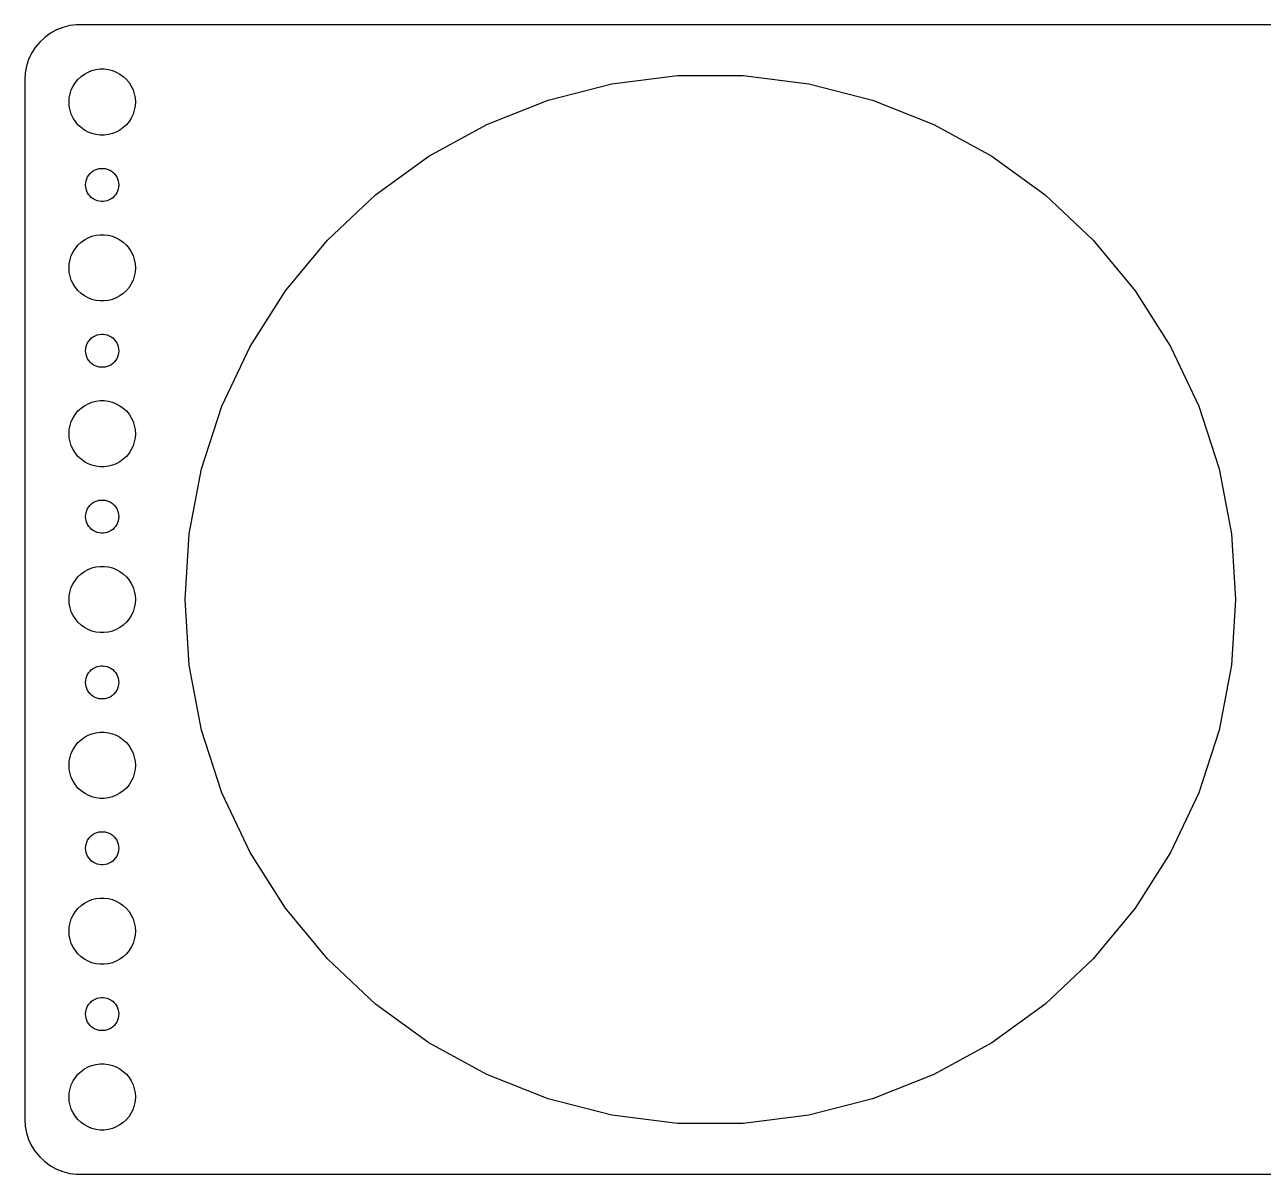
# Model space of a CAD drawing. Header units: metres. Extents: x -112 to 112, y -52 to 52.
# Drawn here: x -112 to 0, y -52 to 52 of the extents above; entities that cross this region are included whole.
import ezdxf

# ---------------------------------------------------------------- set-up
doc = ezdxf.new("R2010")
doc.units = ezdxf.units.M

msp = doc.modelspace()

# ---------------------------------------------------------------- linework, layer by layer
for p, q in [((-109.129, 51.5241), (-109.679, 51.2216)), ((-108.545, 51.7553), (-109.129, 51.5241)), ((-107.937, 51.9114), (-108.545, 51.7553)), ((-107.314, 51.9901), (-107.937, 51.9114)), ((107.314, 51.9901), (-107.314, 51.9901)), ((-110.645, 50.4227), (-111.045, 49.9389)), ((-110.187, 50.8526), (-110.645, 50.4227)), ((-109.679, 51.2216), (-110.187, 50.8526)), ((-111.382, 49.4088), (-111.649, 48.8406)), ((-111.045, 49.9389), (-111.382, 49.4088)), ((-111.843, 48.2434), (-111.961, 47.6267)), ((-111.649, 48.8406), (-111.843, 48.2434)), ((-111.961, 47.6267), (-112, 47)), ((-107.427, 46.7634), (-107.187, 47.0536)), ((-107.187, 47.0536), (-106.912, 47.3115)), ((-106.912, 47.3115), (-106.607, 47.533)), ((-106.607, 47.533), (-106.277, 47.7145)), ((-106.277, 47.7145), (-105.927, 47.8532)), ((-105.927, 47.8532), (-105.562, 47.9469)), ((-105.562, 47.9469), (-105.188, 47.9941)), ((-105.188, 47.9941), (-104.812, 47.9941)), ((-104.812, 47.9941), (-104.438, 47.9469)), ((-104.438, 47.9469), (-104.073, 47.8532)), ((-104.073, 47.8532), (-103.723, 47.7145)), ((-103.723, 47.7145), (-103.393, 47.533)), ((-103.393, 47.533), (-103.088, 47.3115)), ((-103.088, 47.3115), (-102.813, 47.0536)), ((-102.813, 47.0536), (-102.573, 46.7634)), ((-58.9006, 46.6586), (-52.9825, 47.4063)), ((-52.9825, 47.4063), (-47.0174, 47.4063)), ((-47.0174, 47.4063), (-41.0994, 46.6586)), ((-112, 47), (-112, -47)), ((-107.906, 45.7461), (-107.789, 46.1044)), ((-107.789, 46.1044), (-107.629, 46.4453)), ((-107.629, 46.4453), (-107.427, 46.7634)), ((-102.573, 46.7634), (-102.371, 46.4453)), ((-102.371, 46.4453), (-102.211, 46.1044)), ((-102.211, 46.1044), (-102.094, 45.7461)), ((-64.6783, 45.1752), (-58.9006, 46.6586)), ((-41.0994, 46.6586), (-35.3217, 45.1752)), ((-108, 45), (-107.976, 45.376)), ((-107.976, 44.624), (-108, 45)), ((-107.976, 45.376), (-107.906, 45.7461)), ((-102.094, 45.7461), (-102.024, 45.376)), ((-102.024, 45.376), (-102, 45)), ((-102, 45), (-102.024, 44.624)), ((-70.2245, 42.9793), (-64.6783, 45.1752)), ((-35.3217, 45.1752), (-29.7755, 42.9793)), ((-107.906, 44.2539), (-107.976, 44.624)), ((-107.789, 43.8956), (-107.906, 44.2539)), ((-107.629, 43.5547), (-107.789, 43.8956)), ((-102.211, 43.8956), (-102.371, 43.5547)), ((-102.094, 44.2539), (-102.211, 43.8956)), ((-102.024, 44.624), (-102.094, 44.2539)), ((-107.427, 43.2366), (-107.629, 43.5547)), ((-107.187, 42.9464), (-107.427, 43.2366)), ((-106.912, 42.6885), (-107.187, 42.9464)), ((-106.607, 42.467), (-106.912, 42.6885)), ((-103.088, 42.6885), (-103.393, 42.467)), ((-102.813, 42.9464), (-103.088, 42.6885)), ((-102.573, 43.2366), (-102.813, 42.9464)), ((-102.371, 43.5547), (-102.573, 43.2366)), ((-75.4518, 40.1056), (-70.2245, 42.9793)), ((-29.7755, 42.9793), (-24.5482, 40.1056)), ((-106.277, 42.2855), (-106.607, 42.467)), ((-105.927, 42.1468), (-106.277, 42.2855)), ((-105.562, 42.0531), (-105.927, 42.1468)), ((-105.188, 42.0059), (-105.562, 42.0531)), ((-104.812, 42.0059), (-105.188, 42.0059)), ((-104.438, 42.0531), (-104.812, 42.0059)), ((-104.073, 42.1468), (-104.438, 42.0531)), ((-103.723, 42.2855), (-104.073, 42.1468)), ((-103.393, 42.467), (-103.723, 42.2855)), ((-80.2776, 36.5994), (-75.4518, 40.1056)), ((-24.5482, 40.1056), (-19.7224, 36.5994)), ((-106.395, 38.0522), (-106.314, 38.2226)), ((-106.314, 38.2226), (-106.214, 38.3817)), ((-106.214, 38.3817), (-106.093, 38.5268)), ((-106.093, 38.5268), (-105.956, 38.6558)), ((-105.956, 38.6558), (-105.804, 38.7665)), ((-105.804, 38.7665), (-105.639, 38.8572)), ((-105.639, 38.8572), (-105.464, 38.9266)), ((-105.464, 38.9266), (-105.281, 38.9734)), ((-105.281, 38.9734), (-105.094, 38.997)), ((-105.094, 38.997), (-104.906, 38.997)), ((-104.906, 38.997), (-104.719, 38.9734)), ((-104.719, 38.9734), (-104.536, 38.9266)), ((-104.536, 38.9266), (-104.361, 38.8572)), ((-104.361, 38.8572), (-104.196, 38.7665)), ((-104.196, 38.7665), (-104.044, 38.6558)), ((-104.044, 38.6558), (-103.907, 38.5268)), ((-103.907, 38.5268), (-103.786, 38.3817)), ((-103.786, 38.3817), (-103.686, 38.2226)), ((-103.686, 38.2226), (-103.605, 38.0522)), ((-106.5, 37.5), (-106.488, 37.688)), ((-106.488, 37.312), (-106.5, 37.5)), ((-106.488, 37.688), (-106.453, 37.873)), ((-106.453, 37.127), (-106.488, 37.312)), ((-106.453, 37.873), (-106.395, 38.0522)), ((-106.395, 36.9478), (-106.453, 37.127)), ((-103.605, 38.0522), (-103.547, 37.873)), ((-103.547, 37.127), (-103.605, 36.9478)), ((-103.547, 37.873), (-103.512, 37.688)), ((-103.512, 37.312), (-103.547, 37.127)), ((-103.512, 37.688), (-103.5, 37.5)), ((-103.5, 37.5), (-103.512, 37.312)), ((-106.314, 36.7774), (-106.395, 36.9478)), ((-106.214, 36.6183), (-106.314, 36.7774)), ((-106.093, 36.4732), (-106.214, 36.6183)), ((-105.956, 36.3442), (-106.093, 36.4732)), ((-105.804, 36.2335), (-105.956, 36.3442)), ((-105.639, 36.1428), (-105.804, 36.2335)), ((-105.464, 36.0734), (-105.639, 36.1428)), ((-105.281, 36.0266), (-105.464, 36.0734)), ((-105.094, 36.003), (-105.281, 36.0266)), ((-104.906, 36.003), (-105.094, 36.003)), ((-104.719, 36.0266), (-104.906, 36.003)), ((-104.536, 36.0734), (-104.719, 36.0266)), ((-104.361, 36.1428), (-104.536, 36.0734)), ((-104.196, 36.2335), (-104.361, 36.1428)), ((-104.044, 36.3442), (-104.196, 36.2335)), ((-103.907, 36.4732), (-104.044, 36.3442)), ((-103.786, 36.6183), (-103.907, 36.4732)), ((-103.686, 36.7774), (-103.786, 36.6183)), ((-103.605, 36.9478), (-103.686, 36.7774)), ((-84.626, 32.516), (-80.2776, 36.5994)), ((-19.7224, 36.5994), (-15.374, 32.516)), ((-106.912, 32.3115), (-106.607, 32.533)), ((-106.607, 32.533), (-106.277, 32.7145)), ((-106.277, 32.7145), (-105.927, 32.8532)), ((-105.927, 32.8532), (-105.562, 32.9469)), ((-105.562, 32.9469), (-105.188, 32.9941)), ((-105.188, 32.9941), (-104.812, 32.9941)), ((-104.812, 32.9941), (-104.438, 32.9469)), ((-104.438, 32.9469), (-104.073, 32.8532)), ((-104.073, 32.8532), (-103.723, 32.7145)), ((-103.723, 32.7145), (-103.393, 32.533)), ((-103.393, 32.533), (-103.088, 32.3115)), ((-88.4283, 27.9198), (-84.626, 32.516)), ((-15.374, 32.516), (-11.5717, 27.9198)), ((-107.789, 31.1044), (-107.629, 31.4453)), ((-107.629, 31.4453), (-107.427, 31.7634)), ((-107.427, 31.7634), (-107.187, 32.0536)), ((-107.187, 32.0536), (-106.912, 32.3115)), ((-103.088, 32.3115), (-102.813, 32.0536)), ((-102.813, 32.0536), (-102.573, 31.7634)), ((-102.573, 31.7634), (-102.371, 31.4453)), ((-102.371, 31.4453), (-102.211, 31.1044)), ((-108, 30), (-107.976, 30.376)), ((-107.976, 30.376), (-107.906, 30.7461)), ((-107.906, 30.7461), (-107.789, 31.1044)), ((-102.211, 31.1044), (-102.094, 30.7461)), ((-102.094, 30.7461), (-102.024, 30.376)), ((-102.024, 30.376), (-102, 30)), ((-107.976, 29.624), (-108, 30)), ((-107.906, 29.2539), (-107.976, 29.624)), ((-107.789, 28.8956), (-107.906, 29.2539)), ((-102.094, 29.2539), (-102.211, 28.8956)), ((-102.024, 29.624), (-102.094, 29.2539)), ((-102, 30), (-102.024, 29.624)), ((-107.629, 28.5547), (-107.789, 28.8956)), ((-107.427, 28.2366), (-107.629, 28.5547)), ((-107.187, 27.9464), (-107.427, 28.2366)), ((-102.573, 28.2366), (-102.813, 27.9464)), ((-102.371, 28.5547), (-102.573, 28.2366)), ((-102.211, 28.8956), (-102.371, 28.5547)), ((-106.912, 27.6884), (-107.187, 27.9464)), ((-106.607, 27.467), (-106.912, 27.6884)), ((-106.277, 27.2855), (-106.607, 27.467)), ((-105.927, 27.1468), (-106.277, 27.2855)), ((-105.562, 27.0531), (-105.927, 27.1468)), ((-105.188, 27.0059), (-105.562, 27.0531)), ((-104.812, 27.0059), (-105.188, 27.0059)), ((-104.438, 27.0531), (-104.812, 27.0059)), ((-104.073, 27.1468), (-104.438, 27.0531)), ((-103.723, 27.2855), (-104.073, 27.1468)), ((-103.393, 27.467), (-103.723, 27.2855)), ((-103.088, 27.6884), (-103.393, 27.467)), ((-102.813, 27.9464), (-103.088, 27.6884)), ((-91.6246, 22.8833), (-88.4283, 27.9198)), ((-11.5717, 27.9198), (-8.37543, 22.8833)), ((-106.214, 23.3817), (-106.093, 23.5268)), ((-106.093, 23.5268), (-105.956, 23.6558)), ((-105.956, 23.6558), (-105.804, 23.7665)), ((-105.804, 23.7665), (-105.639, 23.8572)), ((-105.639, 23.8572), (-105.464, 23.9266)), ((-105.464, 23.9266), (-105.281, 23.9734)), ((-105.281, 23.9734), (-105.094, 23.997)), ((-105.094, 23.997), (-104.906, 23.997)), ((-104.906, 23.997), (-104.719, 23.9734)), ((-104.719, 23.9734), (-104.536, 23.9266)), ((-104.536, 23.9266), (-104.361, 23.8572)), ((-104.361, 23.8572), (-104.196, 23.7665)), ((-104.196, 23.7665), (-104.044, 23.6558)), ((-104.044, 23.6558), (-103.907, 23.5268)), ((-103.907, 23.5268), (-103.786, 23.3817)), ((-106.5, 22.5), (-106.488, 22.688)), ((-106.488, 22.312), (-106.5, 22.5)), ((-106.488, 22.688), (-106.453, 22.873)), ((-106.453, 22.873), (-106.395, 23.0522)), ((-106.395, 23.0522), (-106.314, 23.2226)), ((-106.314, 23.2226), (-106.214, 23.3817)), ((-103.786, 23.3817), (-103.686, 23.2226)), ((-103.686, 23.2226), (-103.605, 23.0522)), ((-103.605, 23.0522), (-103.547, 22.873)), ((-103.547, 22.873), (-103.512, 22.688)), ((-103.512, 22.688), (-103.5, 22.5)), ((-103.5, 22.5), (-103.512, 22.312)), ((-94.1644, 17.4859), (-91.6246, 22.8833)), ((-8.37543, 22.8833), (-5.8356, 17.4859)), ((-106.453, 22.127), (-106.488, 22.312)), ((-106.395, 21.9478), (-106.453, 22.127)), ((-106.314, 21.7774), (-106.395, 21.9478)), ((-106.214, 21.6183), (-106.314, 21.7774)), ((-106.093, 21.4732), (-106.214, 21.6183)), ((-105.956, 21.3442), (-106.093, 21.4732)), ((-105.804, 21.2335), (-105.956, 21.3442)), ((-104.044, 21.3442), (-104.196, 21.2335)), ((-103.907, 21.4732), (-104.044, 21.3442)), ((-103.786, 21.6183), (-103.907, 21.4732)), ((-103.686, 21.7774), (-103.786, 21.6183)), ((-103.605, 21.9478), (-103.686, 21.7774)), ((-103.547, 22.127), (-103.605, 21.9478)), ((-103.512, 22.312), (-103.547, 22.127)), ((-105.639, 21.1427), (-105.804, 21.2335)), ((-105.464, 21.0734), (-105.639, 21.1427)), ((-105.281, 21.0266), (-105.464, 21.0734)), ((-105.094, 21.003), (-105.281, 21.0266)), ((-104.906, 21.003), (-105.094, 21.003)), ((-104.719, 21.0266), (-104.906, 21.003)), ((-104.536, 21.0734), (-104.719, 21.0266)), ((-104.361, 21.1427), (-104.536, 21.0734)), ((-104.196, 21.2335), (-104.361, 21.1427)), ((-105.927, 17.8532), (-105.562, 17.9469)), ((-105.562, 17.9469), (-105.188, 17.9941)), ((-105.188, 17.9941), (-104.812, 17.9941)), ((-104.812, 17.9941), (-104.438, 17.9469)), ((-104.438, 17.9469), (-104.073, 17.8532)), ((-107.427, 16.7634), (-107.187, 17.0536)), ((-107.187, 17.0536), (-106.912, 17.3115)), ((-106.912, 17.3115), (-106.607, 17.533)), ((-106.607, 17.533), (-106.277, 17.7145)), ((-106.277, 17.7145), (-105.927, 17.8532)), ((-104.073, 17.8532), (-103.723, 17.7145)), ((-103.723, 17.7145), (-103.393, 17.533)), ((-103.393, 17.533), (-103.088, 17.3115)), ((-103.088, 17.3115), (-102.813, 17.0536)), ((-102.813, 17.0536), (-102.573, 16.7634)), ((-96.0077, 11.8128), (-94.1644, 17.4859)), ((-5.8356, 17.4859), (-3.99229, 11.8128)), ((-107.976, 15.376), (-107.906, 15.7461)), ((-107.906, 15.7461), (-107.789, 16.1044)), ((-107.789, 16.1044), (-107.629, 16.4453)), ((-107.629, 16.4453), (-107.427, 16.7634)), ((-102.573, 16.7634), (-102.371, 16.4453)), ((-102.371, 16.4453), (-102.211, 16.1044)), ((-102.211, 16.1044), (-102.094, 15.7461)), ((-102.094, 15.7461), (-102.024, 15.376)), ((-108, 15), (-107.976, 15.376)), ((-107.976, 14.624), (-108, 15)), ((-107.906, 14.2539), (-107.976, 14.624)), ((-102.024, 14.624), (-102.094, 14.2539)), ((-102.024, 15.376), (-102, 15)), ((-102, 15), (-102.024, 14.624)), ((-107.789, 13.8956), (-107.906, 14.2539)), ((-107.629, 13.5547), (-107.789, 13.8956)), ((-107.427, 13.2366), (-107.629, 13.5547)), ((-102.371, 13.5547), (-102.573, 13.2366)), ((-102.211, 13.8956), (-102.371, 13.5547)), ((-102.094, 14.2539), (-102.211, 13.8956)), ((-107.187, 12.9464), (-107.427, 13.2366)), ((-106.912, 12.6884), (-107.187, 12.9464)), ((-106.607, 12.467), (-106.912, 12.6884)), ((-106.277, 12.2855), (-106.607, 12.467)), ((-103.393, 12.467), (-103.723, 12.2855)), ((-103.088, 12.6884), (-103.393, 12.467)), ((-102.813, 12.9464), (-103.088, 12.6884)), ((-102.573, 13.2366), (-102.813, 12.9464)), ((-105.927, 12.1468), (-106.277, 12.2855)), ((-105.562, 12.0531), (-105.927, 12.1468)), ((-105.188, 12.0059), (-105.562, 12.0531)), ((-104.812, 12.0059), (-105.188, 12.0059)), ((-104.438, 12.0531), (-104.812, 12.0059)), ((-104.073, 12.1468), (-104.438, 12.0531)), ((-103.723, 12.2855), (-104.073, 12.1468)), ((-97.1254, 5.95332), (-96.0077, 11.8128)), ((-3.99229, 11.8128), (-2.87454, 5.95332)), ((-105.464, 8.92657), (-105.281, 8.97342)), ((-105.281, 8.97342), (-105.094, 8.99704)), ((-105.094, 8.99704), (-104.906, 8.99704)), ((-104.906, 8.99704), (-104.719, 8.97342)), ((-104.719, 8.97342), (-104.536, 8.92657)), ((-106.488, 7.68799), (-106.453, 7.87303)), ((-106.453, 7.87303), (-106.395, 8.05219)), ((-106.395, 8.05219), (-106.314, 8.22263)), ((-106.314, 8.22263), (-106.214, 8.38167)), ((-106.214, 8.38167), (-106.093, 8.52681)), ((-106.093, 8.52681), (-105.956, 8.65576)), ((-105.956, 8.65576), (-105.804, 8.76648)), ((-105.804, 8.76648), (-105.639, 8.85724)), ((-105.639, 8.85724), (-105.464, 8.92657)), ((-104.536, 8.92657), (-104.361, 8.85724)), ((-104.361, 8.85724), (-104.196, 8.76648)), ((-104.196, 8.76648), (-104.044, 8.65576)), ((-104.044, 8.65576), (-103.907, 8.52681)), ((-103.907, 8.52681), (-103.786, 8.38167)), ((-103.786, 8.38167), (-103.686, 8.22263)), ((-103.686, 8.22263), (-103.605, 8.05219)), ((-103.605, 8.05219), (-103.547, 7.87303)), ((-103.547, 7.87303), (-103.512, 7.68799)), ((-106.5, 7.5), (-106.488, 7.68799)), ((-106.488, 7.312), (-106.5, 7.5)), ((-106.453, 7.12695), (-106.488, 7.312)), ((-106.395, 6.9478), (-106.453, 7.12695)), ((-106.314, 6.77736), (-106.395, 6.9478)), ((-106.214, 6.61832), (-106.314, 6.77736)), ((-103.686, 6.77736), (-103.786, 6.61832)), ((-103.605, 6.9478), (-103.686, 6.77736)), ((-103.547, 7.12695), (-103.605, 6.9478)), ((-103.512, 7.312), (-103.547, 7.12695)), ((-103.512, 7.68799), (-103.5, 7.5)), ((-103.5, 7.5), (-103.512, 7.312)), ((-106.093, 6.47318), (-106.214, 6.61832)), ((-105.956, 6.34422), (-106.093, 6.47318)), ((-105.804, 6.23351), (-105.956, 6.34422)), ((-105.639, 6.14275), (-105.804, 6.23351)), ((-105.464, 6.07341), (-105.639, 6.14275)), ((-105.281, 6.02657), (-105.464, 6.07341)), ((-105.094, 6.00294), (-105.281, 6.02657)), ((-104.906, 6.00294), (-105.094, 6.00294)), ((-104.719, 6.02657), (-104.906, 6.00294)), ((-104.536, 6.07341), (-104.719, 6.02657)), ((-104.361, 6.14275), (-104.536, 6.07341)), ((-104.196, 6.23351), (-104.361, 6.14275)), ((-104.044, 6.34422), (-104.196, 6.23351)), ((-103.907, 6.47318), (-104.044, 6.34422)), ((-103.786, 6.61832), (-103.907, 6.47318)), ((-97.5, 0), (-97.1254, 5.95332)), ((-2.87454, 5.95332), (-2.5, 0)), ((-107.187, 2.05363), (-106.912, 2.31154)), ((-106.912, 2.31154), (-106.607, 2.53297)), ((-106.607, 2.53297), (-106.277, 2.71448)), ((-106.277, 2.71448), (-105.927, 2.85316)), ((-105.927, 2.85316), (-105.562, 2.94685)), ((-105.562, 2.94685), (-105.188, 2.99408)), ((-105.188, 2.99408), (-104.812, 2.99408)), ((-104.812, 2.99408), (-104.438, 2.94685)), ((-104.438, 2.94685), (-104.073, 2.85316)), ((-104.073, 2.85316), (-103.723, 2.71448)), ((-103.723, 2.71448), (-103.393, 2.53297)), ((-103.393, 2.53297), (-103.088, 2.31154)), ((-103.088, 2.31154), (-102.813, 2.05363)), ((-107.789, 1.10437), (-107.629, 1.44525)), ((-107.629, 1.44525), (-107.427, 1.76335)), ((-107.427, 1.76335), (-107.187, 2.05363)), ((-102.813, 2.05363), (-102.573, 1.76335)), ((-102.573, 1.76335), (-102.371, 1.44525)), ((-102.371, 1.44525), (-102.211, 1.10437)), ((-108, 0), (-107.976, 0.37599)), ((-107.976, -0.37599), (-108, 0)), ((-107.976, 0.37599), (-107.906, 0.74606)), ((-107.906, 0.74606), (-107.789, 1.10437)), ((-102.211, 1.10437), (-102.094, 0.74606)), ((-102.094, 0.74606), (-102.024, 0.37599)), ((-102.024, 0.37599), (-102, 0)), ((-102, 0), (-102.024, -0.37599)), ((-97.1254, -5.95332), (-97.5, 0)), ((-2.5, 0), (-2.87454, -5.95332)), ((-107.906, -0.74606), (-107.976, -0.37599)), ((-107.789, -1.10437), (-107.906, -0.74606)), ((-107.629, -1.44525), (-107.789, -1.10437)), ((-102.211, -1.10437), (-102.371, -1.44525)), ((-102.094, -0.74606), (-102.211, -1.10437)), ((-102.024, -0.37599), (-102.094, -0.74606)), ((-107.427, -1.76335), (-107.629, -1.44525)), ((-107.187, -2.05363), (-107.427, -1.76335)), ((-106.912, -2.31154), (-107.187, -2.05363)), ((-102.813, -2.05363), (-103.088, -2.31154)), ((-102.573, -1.76335), (-102.813, -2.05363)), ((-102.371, -1.44525), (-102.573, -1.76335)), ((-106.607, -2.53297), (-106.912, -2.31154)), ((-106.277, -2.71448), (-106.607, -2.53297)), ((-105.927, -2.85316), (-106.277, -2.71448)), ((-105.562, -2.94685), (-105.927, -2.85316)), ((-105.188, -2.99408), (-105.562, -2.94685)), ((-104.812, -2.99408), (-105.188, -2.99408)), ((-104.438, -2.94685), (-104.812, -2.99408)), ((-104.073, -2.85316), (-104.438, -2.94685)), ((-103.723, -2.71448), (-104.073, -2.85316)), ((-103.393, -2.53297), (-103.723, -2.71448)), ((-103.088, -2.31154), (-103.393, -2.53297)), ((-106.314, -6.77736), (-106.214, -6.61832)), ((-106.214, -6.61832), (-106.093, -6.47318)), ((-106.093, -6.47318), (-105.956, -6.34422)), ((-105.956, -6.34422), (-105.804, -6.23351)), ((-105.804, -6.23351), (-105.639, -6.14275)), ((-105.639, -6.14275), (-105.464, -6.07341)), ((-105.464, -6.07341), (-105.281, -6.02657)), ((-105.281, -6.02657), (-105.094, -6.00294)), ((-105.094, -6.00294), (-104.906, -6.00294)), ((-104.906, -6.00294), (-104.719, -6.02657)), ((-104.719, -6.02657), (-104.536, -6.07341)), ((-104.536, -6.07341), (-104.361, -6.14275)), ((-104.361, -6.14275), (-104.196, -6.23351)), ((-104.196, -6.23351), (-104.044, -6.34422)), ((-104.044, -6.34422), (-103.907, -6.47318)), ((-103.907, -6.47318), (-103.786, -6.61832)), ((-103.786, -6.61832), (-103.686, -6.77736)), ((-96.0077, -11.8128), (-97.1254, -5.95332)), ((-2.87454, -5.95332), (-3.99229, -11.8128)), ((-106.5, -7.5), (-106.488, -7.312)), ((-106.488, -7.68799), (-106.5, -7.5)), ((-106.488, -7.312), (-106.453, -7.12695)), ((-106.453, -7.87303), (-106.488, -7.68799)), ((-106.453, -7.12695), (-106.395, -6.9478)), ((-106.395, -6.9478), (-106.314, -6.77736)), ((-103.686, -6.77736), (-103.605, -6.9478)), ((-103.605, -6.9478), (-103.547, -7.12695)), ((-103.547, -7.12695), (-103.512, -7.312)), ((-103.512, -7.68799), (-103.547, -7.87303)), ((-103.512, -7.312), (-103.5, -7.5)), ((-103.5, -7.5), (-103.512, -7.68799)), ((-106.395, -8.05219), (-106.453, -7.87303)), ((-106.314, -8.22263), (-106.395, -8.05219)), ((-106.214, -8.38167), (-106.314, -8.22263)), ((-106.093, -8.52681), (-106.214, -8.38167)), ((-105.956, -8.65576), (-106.093, -8.52681)), ((-105.804, -8.76648), (-105.956, -8.65576)), ((-105.639, -8.85724), (-105.804, -8.76648)), ((-105.464, -8.92657), (-105.639, -8.85724)), ((-105.281, -8.97342), (-105.464, -8.92657)), ((-104.536, -8.92657), (-104.719, -8.97342)), ((-104.361, -8.85724), (-104.536, -8.92657)), ((-104.196, -8.76648), (-104.361, -8.85724)), ((-104.044, -8.65576), (-104.196, -8.76648)), ((-103.907, -8.52681), (-104.044, -8.65576)), ((-103.786, -8.38167), (-103.907, -8.52681)), ((-103.686, -8.22263), (-103.786, -8.38167)), ((-103.605, -8.05219), (-103.686, -8.22263)), ((-103.547, -7.87303), (-103.605, -8.05219)), ((-105.094, -8.99704), (-105.281, -8.97342)), ((-104.906, -8.99704), (-105.094, -8.99704)), ((-104.719, -8.97342), (-104.906, -8.99704)), ((-106.607, -12.467), (-106.277, -12.2855)), ((-106.277, -12.2855), (-105.927, -12.1468)), ((-105.927, -12.1468), (-105.562, -12.0531)), ((-105.562, -12.0531), (-105.188, -12.0059)), ((-105.188, -12.0059), (-104.812, -12.0059)), ((-104.812, -12.0059), (-104.438, -12.0531)), ((-104.438, -12.0531), (-104.073, -12.1468)), ((-104.073, -12.1468), (-103.723, -12.2855)), ((-103.723, -12.2855), (-103.393, -12.467)), ((-94.1644, -17.4859), (-96.0077, -11.8128)), ((-3.99229, -11.8128), (-5.8356, -17.4859)), ((-107.629, -13.5547), (-107.427, -13.2366)), ((-107.427, -13.2366), (-107.187, -12.9464)), ((-107.187, -12.9464), (-106.912, -12.6884)), ((-106.912, -12.6884), (-106.607, -12.467)), ((-103.393, -12.467), (-103.088, -12.6884)), ((-103.088, -12.6884), (-102.813, -12.9464)), ((-102.813, -12.9464), (-102.573, -13.2366)), ((-102.573, -13.2366), (-102.371, -13.5547)), ((-107.976, -14.624), (-107.906, -14.2539)), ((-107.906, -14.2539), (-107.789, -13.8956)), ((-107.789, -13.8956), (-107.629, -13.5547)), ((-102.371, -13.5547), (-102.211, -13.8956)), ((-102.211, -13.8956), (-102.094, -14.2539)), ((-102.094, -14.2539), (-102.024, -14.624)), ((-108, -15), (-107.976, -14.624)), ((-107.976, -15.376), (-108, -15)), ((-107.906, -15.7461), (-107.976, -15.376)), ((-102.024, -15.376), (-102.094, -15.7461)), ((-102.024, -14.624), (-102, -15)), ((-102, -15), (-102.024, -15.376)), ((-107.789, -16.1044), (-107.906, -15.7461)), ((-107.629, -16.4453), (-107.789, -16.1044)), ((-107.427, -16.7634), (-107.629, -16.4453)), ((-107.187, -17.0536), (-107.427, -16.7634)), ((-102.573, -16.7634), (-102.813, -17.0536)), ((-102.371, -16.4453), (-102.573, -16.7634)), ((-102.211, -16.1044), (-102.371, -16.4453)), ((-102.094, -15.7461), (-102.211, -16.1044)), ((-106.912, -17.3115), (-107.187, -17.0536)), ((-106.607, -17.533), (-106.912, -17.3115)), ((-106.277, -17.7145), (-106.607, -17.533)), ((-105.927, -17.8532), (-106.277, -17.7145)), ((-105.562, -17.9469), (-105.927, -17.8532)), ((-104.073, -17.8532), (-104.438, -17.9469)), ((-103.723, -17.7145), (-104.073, -17.8532)), ((-103.393, -17.533), (-103.723, -17.7145)), ((-103.088, -17.3115), (-103.393, -17.533)), ((-102.813, -17.0536), (-103.088, -17.3115)), ((-91.6246, -22.8833), (-94.1644, -17.4859)), ((-5.8356, -17.4859), (-8.37543, -22.8833)), ((-105.188, -17.9941), (-105.562, -17.9469)), ((-104.812, -17.9941), (-105.188, -17.9941)), ((-104.438, -17.9469), (-104.812, -17.9941)), ((-105.956, -21.3442), (-105.804, -21.2335)), ((-105.804, -21.2335), (-105.639, -21.1427)), ((-105.639, -21.1427), (-105.464, -21.0734)), ((-105.464, -21.0734), (-105.281, -21.0266)), ((-105.281, -21.0266), (-105.094, -21.003)), ((-105.094, -21.003), (-104.906, -21.003)), ((-104.906, -21.003), (-104.719, -21.0266)), ((-104.719, -21.0266), (-104.536, -21.0734)), ((-104.536, -21.0734), (-104.361, -21.1427)), ((-104.361, -21.1427), (-104.196, -21.2335)), ((-104.196, -21.2335), (-104.044, -21.3442)), ((-106.5, -22.5), (-106.488, -22.312)), ((-106.488, -22.312), (-106.453, -22.127)), ((-106.453, -22.127), (-106.395, -21.9478)), ((-106.395, -21.9478), (-106.314, -21.7774)), ((-106.314, -21.7774), (-106.214, -21.6183)), ((-106.214, -21.6183), (-106.093, -21.4732)), ((-106.093, -21.4732), (-105.956, -21.3442)), ((-104.044, -21.3442), (-103.907, -21.4732)), ((-103.907, -21.4732), (-103.786, -21.6183)), ((-103.786, -21.6183), (-103.686, -21.7774)), ((-103.686, -21.7774), (-103.605, -21.9478)), ((-103.605, -21.9478), (-103.547, -22.127)), ((-103.547, -22.127), (-103.512, -22.312)), ((-103.512, -22.312), (-103.5, -22.5)), ((-106.488, -22.688), (-106.5, -22.5)), ((-106.453, -22.873), (-106.488, -22.688)), ((-106.395, -23.0522), (-106.453, -22.873)), ((-106.314, -23.2226), (-106.395, -23.0522)), ((-106.214, -23.3817), (-106.314, -23.2226)), ((-106.093, -23.5268), (-106.214, -23.3817)), ((-103.786, -23.3817), (-103.907, -23.5268)), ((-103.686, -23.2226), (-103.786, -23.3817)), ((-103.605, -23.0522), (-103.686, -23.2226)), ((-103.547, -22.873), (-103.605, -23.0522)), ((-103.512, -22.688), (-103.547, -22.873)), ((-103.5, -22.5), (-103.512, -22.688)), ((-88.4283, -27.9198), (-91.6246, -22.8833)), ((-8.37543, -22.8833), (-11.5717, -27.9198)), ((-105.956, -23.6558), (-106.093, -23.5268)), ((-105.804, -23.7665), (-105.956, -23.6558)), ((-105.639, -23.8572), (-105.804, -23.7665)), ((-105.464, -23.9266), (-105.639, -23.8572)), ((-105.281, -23.9734), (-105.464, -23.9266)), ((-105.094, -23.997), (-105.281, -23.9734)), ((-104.906, -23.997), (-105.094, -23.997)), ((-104.719, -23.9734), (-104.906, -23.997)), ((-104.536, -23.9266), (-104.719, -23.9734)), ((-104.361, -23.8572), (-104.536, -23.9266)), ((-104.196, -23.7665), (-104.361, -23.8572)), ((-104.044, -23.6558), (-104.196, -23.7665)), ((-103.907, -23.5268), (-104.044, -23.6558)), ((-107.427, -28.2366), (-107.187, -27.9464)), ((-107.187, -27.9464), (-106.912, -27.6884)), ((-106.912, -27.6884), (-106.607, -27.467)), ((-106.607, -27.467), (-106.277, -27.2855)), ((-106.277, -27.2855), (-105.927, -27.1468)), ((-105.927, -27.1468), (-105.562, -27.0531)), ((-105.562, -27.0531), (-105.188, -27.0059)), ((-105.188, -27.0059), (-104.812, -27.0059)), ((-104.812, -27.0059), (-104.438, -27.0531)), ((-104.438, -27.0531), (-104.073, -27.1468)), ((-104.073, -27.1468), (-103.723, -27.2855)), ((-103.723, -27.2855), (-103.393, -27.467)), ((-103.393, -27.467), (-103.088, -27.6884)), ((-103.088, -27.6884), (-102.813, -27.9464)), ((-102.813, -27.9464), (-102.573, -28.2366)), ((-84.626, -32.516), (-88.4283, -27.9198)), ((-11.5717, -27.9198), (-15.374, -32.516)), ((-107.906, -29.2539), (-107.789, -28.8956)), ((-107.789, -28.8956), (-107.629, -28.5547)), ((-107.629, -28.5547), (-107.427, -28.2366)), ((-102.573, -28.2366), (-102.371, -28.5547)), ((-102.371, -28.5547), (-102.211, -28.8956)), ((-102.211, -28.8956), (-102.094, -29.2539)), ((-108, -30), (-107.976, -29.624)), ((-107.976, -30.376), (-108, -30)), ((-107.976, -29.624), (-107.906, -29.2539)), ((-102.094, -29.2539), (-102.024, -29.624)), ((-102.024, -29.624), (-102, -30)), ((-102, -30), (-102.024, -30.376)), ((-107.906, -30.7461), (-107.976, -30.376)), ((-107.789, -31.1044), (-107.906, -30.7461)), ((-107.629, -31.4453), (-107.789, -31.1044)), ((-102.211, -31.1044), (-102.371, -31.4453)), ((-102.094, -30.7461), (-102.211, -31.1044)), ((-102.024, -30.376), (-102.094, -30.7461)), ((-107.427, -31.7634), (-107.629, -31.4453)), ((-107.187, -32.0536), (-107.427, -31.7634)), ((-106.912, -32.3115), (-107.187, -32.0536)), ((-106.607, -32.533), (-106.912, -32.3115)), ((-103.088, -32.3115), (-103.393, -32.533)), ((-102.813, -32.0536), (-103.088, -32.3115)), ((-102.573, -31.7634), (-102.813, -32.0536)), ((-102.371, -31.4453), (-102.573, -31.7634)), ((-106.277, -32.7145), (-106.607, -32.533)), ((-105.927, -32.8532), (-106.277, -32.7145)), ((-105.562, -32.9469), (-105.927, -32.8532)), ((-105.188, -32.9941), (-105.562, -32.9469)), ((-104.812, -32.9941), (-105.188, -32.9941)), ((-104.438, -32.9469), (-104.812, -32.9941)), ((-104.073, -32.8532), (-104.438, -32.9469)), ((-103.723, -32.7145), (-104.073, -32.8532)), ((-103.393, -32.533), (-103.723, -32.7145)), ((-80.2776, -36.5994), (-84.626, -32.516)), ((-15.374, -32.516), (-19.7224, -36.5994)), ((-106.453, -37.127), (-106.395, -36.9478)), ((-106.395, -36.9478), (-106.314, -36.7774)), ((-106.314, -36.7774), (-106.214, -36.6183)), ((-106.214, -36.6183), (-106.093, -36.4732)), ((-106.093, -36.4732), (-105.956, -36.3442)), ((-105.956, -36.3442), (-105.804, -36.2335)), ((-105.804, -36.2335), (-105.639, -36.1428)), ((-105.639, -36.1428), (-105.464, -36.0734)), ((-105.464, -36.0734), (-105.281, -36.0266)), ((-105.281, -36.0266), (-105.094, -36.003)), ((-105.094, -36.003), (-104.906, -36.003)), ((-104.906, -36.003), (-104.719, -36.0266)), ((-104.719, -36.0266), (-104.536, -36.0734)), ((-104.536, -36.0734), (-104.361, -36.1428)), ((-104.361, -36.1428), (-104.196, -36.2335)), ((-104.196, -36.2335), (-104.044, -36.3442)), ((-104.044, -36.3442), (-103.907, -36.4732)), ((-103.907, -36.4732), (-103.786, -36.6183)), ((-103.786, -36.6183), (-103.686, -36.7774)), ((-103.686, -36.7774), (-103.605, -36.9478)), ((-103.605, -36.9478), (-103.547, -37.127)), ((-75.4518, -40.1056), (-80.2776, -36.5994)), ((-19.7224, -36.5994), (-24.5482, -40.1056)), ((-106.5, -37.5), (-106.488, -37.312)), ((-106.488, -37.688), (-106.5, -37.5)), ((-106.488, -37.312), (-106.453, -37.127)), ((-106.453, -37.873), (-106.488, -37.688)), ((-106.395, -38.0522), (-106.453, -37.873)), ((-106.314, -38.2226), (-106.395, -38.0522)), ((-103.605, -38.0522), (-103.686, -38.2226)), ((-103.547, -37.873), (-103.605, -38.0522)), ((-103.547, -37.127), (-103.512, -37.312)), ((-103.512, -37.688), (-103.547, -37.873)), ((-103.512, -37.312), (-103.5, -37.5)), ((-103.5, -37.5), (-103.512, -37.688)), ((-106.214, -38.3817), (-106.314, -38.2226)), ((-106.093, -38.5268), (-106.214, -38.3817)), ((-105.956, -38.6558), (-106.093, -38.5268)), ((-105.804, -38.7665), (-105.956, -38.6558)), ((-105.639, -38.8572), (-105.804, -38.7665)), ((-105.464, -38.9266), (-105.639, -38.8572)), ((-105.281, -38.9734), (-105.464, -38.9266)), ((-105.094, -38.997), (-105.281, -38.9734)), ((-104.906, -38.997), (-105.094, -38.997)), ((-104.719, -38.9734), (-104.906, -38.997)), ((-104.536, -38.9266), (-104.719, -38.9734)), ((-104.361, -38.8572), (-104.536, -38.9266)), ((-104.196, -38.7665), (-104.361, -38.8572)), ((-104.044, -38.6558), (-104.196, -38.7665)), ((-103.907, -38.5268), (-104.044, -38.6558)), ((-103.786, -38.3817), (-103.907, -38.5268)), ((-103.686, -38.2226), (-103.786, -38.3817)), ((-70.2245, -42.9793), (-75.4518, -40.1056)), ((-24.5482, -40.1056), (-29.7755, -42.9793)), ((-106.912, -42.6885), (-106.607, -42.467)), ((-106.607, -42.467), (-106.277, -42.2855)), ((-106.277, -42.2855), (-105.927, -42.1468)), ((-105.927, -42.1468), (-105.562, -42.0531)), ((-105.562, -42.0531), (-105.188, -42.0059)), ((-105.188, -42.0059), (-104.812, -42.0059)), ((-104.812, -42.0059), (-104.438, -42.0531)), ((-104.438, -42.0531), (-104.073, -42.1468)), ((-104.073, -42.1468), (-103.723, -42.2855)), ((-103.723, -42.2855), (-103.393, -42.467)), ((-103.393, -42.467), (-103.088, -42.6885)), ((-107.789, -43.8956), (-107.629, -43.5547)), ((-107.629, -43.5547), (-107.427, -43.2366)), ((-107.427, -43.2366), (-107.187, -42.9464)), ((-107.187, -42.9464), (-106.912, -42.6885)), ((-103.088, -42.6885), (-102.813, -42.9464)), ((-102.813, -42.9464), (-102.573, -43.2366)), ((-102.573, -43.2366), (-102.371, -43.5547)), ((-102.371, -43.5547), (-102.211, -43.8956)), ((-64.6783, -45.1752), (-70.2245, -42.9793)), ((-29.7755, -42.9793), (-35.3217, -45.1752)), ((-108, -45), (-107.976, -44.624)), ((-107.976, -44.624), (-107.906, -44.2539)), ((-107.906, -44.2539), (-107.789, -43.8956)), ((-102.211, -43.8956), (-102.094, -44.2539)), ((-102.094, -44.2539), (-102.024, -44.624)), ((-102.024, -44.624), (-102, -45)), ((-107.976, -45.376), (-108, -45)), ((-107.906, -45.7461), (-107.976, -45.376)), ((-107.789, -46.1044), (-107.906, -45.7461)), ((-102.094, -45.7461), (-102.211, -46.1044)), ((-102.024, -45.376), (-102.094, -45.7461)), ((-102, -45), (-102.024, -45.376)), ((-58.9006, -46.6586), (-64.6783, -45.1752)), ((-35.3217, -45.1752), (-41.0994, -46.6586)), ((-112, -47), (-111.961, -47.6267)), ((-107.629, -46.4453), (-107.789, -46.1044)), ((-107.427, -46.7634), (-107.629, -46.4453)), ((-107.187, -47.0536), (-107.427, -46.7634)), ((-102.573, -46.7634), (-102.813, -47.0536)), ((-102.371, -46.4453), (-102.573, -46.7634)), ((-102.211, -46.1044), (-102.371, -46.4453)), ((-52.9825, -47.4063), (-58.9006, -46.6586)), ((-41.0994, -46.6586), (-47.0174, -47.4063)), ((-111.961, -47.6267), (-111.843, -48.2434)), ((-106.912, -47.3115), (-107.187, -47.0536)), ((-106.607, -47.533), (-106.912, -47.3115)), ((-106.277, -47.7145), (-106.607, -47.533)), ((-105.927, -47.8532), (-106.277, -47.7145)), ((-105.562, -47.9469), (-105.927, -47.8532)), ((-105.188, -47.9941), (-105.562, -47.9469)), ((-104.812, -47.9941), (-105.188, -47.9941)), ((-104.438, -47.9469), (-104.812, -47.9941)), ((-104.073, -47.8532), (-104.438, -47.9469)), ((-103.723, -47.7145), (-104.073, -47.8532)), ((-103.393, -47.533), (-103.723, -47.7145)), ((-103.088, -47.3115), (-103.393, -47.533)), ((-102.813, -47.0536), (-103.088, -47.3115)), ((-47.0174, -47.4063), (-52.9825, -47.4063)), ((-111.843, -48.2434), (-111.649, -48.8406)), ((-111.649, -48.8406), (-111.382, -49.4088)), ((-111.382, -49.4088), (-111.045, -49.9389)), ((-111.045, -49.9389), (-110.645, -50.4227)), ((-110.645, -50.4227), (-110.187, -50.8526)), ((-110.187, -50.8526), (-109.679, -51.2216)), ((-109.679, -51.2216), (-109.129, -51.5241)), ((-109.129, -51.5241), (-108.545, -51.7553)), ((-108.545, -51.7553), (-107.937, -51.9114)), ((-107.937, -51.9114), (-107.314, -51.9901)), ((-107.314, -51.9901), (107.314, -51.9901))]:
    msp.add_line(p, q)

doc.saveas('drawing.dxf')
